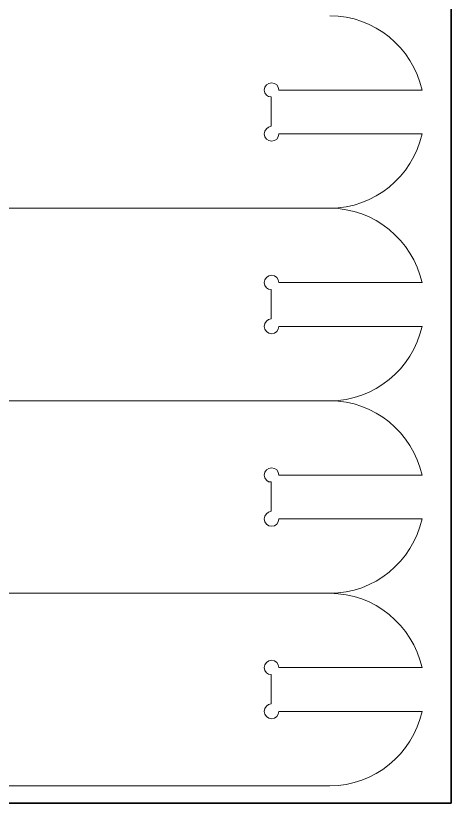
# Model space of a CAD drawing. Header units: inches. Extents: x 4400 to 4800, y 4100 to 4300.
# Drawn here: x 4770.2 to 4800, y 4100 to 4153.9 of the extents above; entities that cross this region are included whole.
import ezdxf

# ---------------------------------------------------------------- set-up
doc = ezdxf.new("R2010")
doc.units = ezdxf.units.IN
doc.header["$MEASUREMENT"] = 0
doc.layers.add('Capa 1', color=7, linetype='Continuous')

msp = doc.modelspace()

# ---------------------------------------------------------------- linework, layer by layer
at = {"layer": 'Capa 1', "color": 7, "lineweight": 35, "true_color": 0xffffff}
msp.add_lwpolyline([(4800, 4100), (4400, 4100), (4400, 4300), (4800, 4300), (4800, 4100)], dxfattribs=at)
at = {"layer": 'Capa 1', "color": 7, "lineweight": 9, "true_color": 0xffffff}
for points, knots in [([(4791.694, 4140.716), (4794.762, 4140.716), (4797.332, 4142.887), (4797.999, 4145.803), (4797.999, 4145.803), (4797.999, 4145.803), (4797.999, 4145.803), (4797.999, 4145.803), (4788.204, 4145.803), (4788.204, 4145.803), (4788.204, 4145.527), (4787.98, 4145.303), (4787.704, 4145.303), (4787.427, 4145.303), (4787.204, 4145.527), (4787.204, 4145.803), (4787.204, 4146.079), (4787.427, 4146.303), (4787.674, 4146.332), (4787.674, 4146.332), (4787.674, 4148.332), (4787.674, 4148.332), (4787.427, 4148.303), (4787.204, 4148.527), (4787.204, 4148.803), (4787.204, 4149.079), (4787.427, 4149.303), (4787.704, 4149.303), (4787.98, 4149.303), (4788.204, 4149.079), (4788.204, 4148.803), (4788.204, 4148.803), (4788.204, 4148.803), (4788.204, 4148.803), (4788.204, 4148.803), (4797.998, 4148.803), (4797.998, 4148.803), (4797.998, 4148.803), (4797.999, 4148.803), (4797.999, 4148.803), (4797.332, 4151.718), (4794.762, 4153.89), (4791.694, 4153.89)], [0, 0, 0, 0, 1, 1, 1, 2, 2, 2, 3, 3, 3, 4, 4, 4, 5, 5, 5, 6, 6, 6, 7, 7, 7, 8, 8, 8, 9, 9, 9, 10, 10, 10, 11, 11, 11, 12, 12, 12, 13, 13, 13, 14, 14, 14, 14]), ([(4748.999, 4140.716), (4748.999, 4140.716), (4706.305, 4140.716), (4706.305, 4140.716), (4703.237, 4140.716), (4700.667, 4138.544), (4700, 4135.629), (4700, 4135.629), (4700.001, 4135.628), (4700.001, 4135.628), (4700.001, 4135.628), (4709.793, 4135.628), (4709.793, 4135.628), (4709.793, 4135.628), (4709.793, 4135.628), (4709.793, 4135.628), (4709.793, 4135.905), (4710.017, 4136.128), (4710.293, 4136.128), (4710.57, 4136.128), (4710.793, 4135.905), (4710.793, 4135.628), (4710.793, 4135.352), (4710.57, 4135.128), (4710.334, 4135.128), (4710.334, 4135.128), (4710.334, 4133.128), (4710.334, 4133.128), (4710.57, 4133.128), (4710.793, 4132.905), (4710.793, 4132.628), (4710.793, 4132.352), (4710.57, 4132.128), (4710.293, 4132.128), (4710.017, 4132.128), (4709.793, 4132.352), (4709.793, 4132.628), (4709.793, 4132.628), (4700, 4132.628), (4700, 4132.628), (4700, 4132.628), (4700, 4132.628), (4700, 4132.628), (4700.667, 4129.713), (4703.237, 4127.541), (4706.305, 4127.541), (4706.305, 4127.541), (4748.999, 4127.541), (4748.999, 4127.541), (4748.999, 4127.541), (4791.694, 4127.541), (4791.694, 4127.541), (4794.762, 4127.541), (4797.332, 4129.713), (4797.999, 4132.628), (4797.999, 4132.628), (4797.999, 4132.629), (4797.999, 4132.629), (4797.999, 4132.629), (4788.204, 4132.629), (4788.204, 4132.629), (4788.204, 4132.352), (4787.98, 4132.129), (4787.704, 4132.129), (4787.427, 4132.129), (4787.204, 4132.352), (4787.204, 4132.629), (4787.204, 4132.905), (4787.427, 4133.129), (4787.674, 4133.158), (4787.674, 4133.158), (4787.674, 4135.158), (4787.674, 4135.158), (4787.427, 4135.129), (4787.204, 4135.352), (4787.204, 4135.629), (4787.204, 4135.905), (4787.427, 4136.129), (4787.704, 4136.129), (4787.98, 4136.129), (4788.204, 4135.905), (4788.204, 4135.629), (4788.204, 4135.629), (4788.204, 4135.629), (4788.204, 4135.629), (4788.204, 4135.629), (4797.998, 4135.629), (4797.998, 4135.629), (4797.998, 4135.629), (4797.999, 4135.629), (4797.999, 4135.629), (4797.332, 4138.544), (4794.762, 4140.716), (4791.694, 4140.716), (4791.694, 4140.716), (4748.999, 4140.716), (4748.999, 4140.716)], [0, 0, 0, 0, 1, 1, 1, 2, 2, 2, 3, 3, 3, 4, 4, 4, 5, 5, 5, 6, 6, 6, 7, 7, 7, 8, 8, 8, 9, 9, 9, 10, 10, 10, 11, 11, 11, 12, 12, 12, 13, 13, 13, 14, 14, 14, 15, 15, 15, 16, 16, 16, 17, 17, 17, 18, 18, 18, 19, 19, 19, 20, 20, 20, 21, 21, 21, 22, 22, 22, 23, 23, 23, 24, 24, 24, 25, 25, 25, 26, 26, 26, 27, 27, 27, 28, 28, 28, 29, 29, 29, 30, 30, 30, 31, 31, 31, 32, 32, 32, 32]), ([(4791.694, 4114.367), (4794.762, 4114.367), (4797.332, 4116.539), (4797.999, 4119.454), (4797.999, 4119.454), (4797.999, 4119.454), (4797.999, 4119.454), (4797.999, 4119.454), (4788.204, 4119.454), (4788.204, 4119.454), (4788.204, 4119.178), (4787.98, 4118.954), (4787.704, 4118.954), (4787.427, 4118.954), (4787.204, 4119.178), (4787.204, 4119.454), (4787.204, 4119.73), (4787.427, 4119.954), (4787.674, 4119.984), (4787.674, 4119.984), (4787.674, 4121.984), (4787.674, 4121.984), (4787.427, 4121.954), (4787.204, 4122.178), (4787.204, 4122.454), (4787.204, 4122.73), (4787.427, 4122.954), (4787.704, 4122.954), (4787.98, 4122.954), (4788.204, 4122.73), (4788.204, 4122.454), (4788.204, 4122.454), (4788.204, 4122.454), (4788.204, 4122.454), (4788.204, 4122.454), (4797.998, 4122.454), (4797.998, 4122.454), (4797.998, 4122.454), (4797.999, 4122.454), (4797.999, 4122.454), (4797.332, 4125.369), (4794.762, 4127.541), (4791.694, 4127.541)], [0, 0, 0, 0, 1, 1, 1, 2, 2, 2, 3, 3, 3, 4, 4, 4, 5, 5, 5, 6, 6, 6, 7, 7, 7, 8, 8, 8, 9, 9, 9, 10, 10, 10, 11, 11, 11, 12, 12, 12, 13, 13, 13, 14, 14, 14, 14]), ([(4748.999, 4114.367), (4748.999, 4114.367), (4706.305, 4114.367), (4706.305, 4114.367), (4703.237, 4114.367), (4700.667, 4112.195), (4700, 4109.28), (4700, 4109.28), (4700.001, 4109.28), (4700.001, 4109.28), (4700.001, 4109.28), (4709.793, 4109.28), (4709.793, 4109.28), (4709.793, 4109.28), (4709.793, 4109.28), (4709.793, 4109.28), (4709.793, 4109.556), (4710.017, 4109.78), (4710.293, 4109.78), (4710.57, 4109.78), (4710.793, 4109.556), (4710.793, 4109.28), (4710.793, 4109.004), (4710.57, 4108.78), (4710.334, 4108.78), (4710.334, 4108.78), (4710.334, 4106.78), (4710.334, 4106.78), (4710.57, 4106.78), (4710.793, 4106.556), (4710.793, 4106.28), (4710.793, 4106.004), (4710.57, 4105.78), (4710.293, 4105.78), (4710.017, 4105.78), (4709.793, 4106.004), (4709.793, 4106.28), (4709.793, 4106.28), (4700, 4106.28), (4700, 4106.28), (4700, 4106.28), (4700, 4106.28), (4700, 4106.28), (4700.667, 4103.365), (4703.237, 4101.193), (4706.305, 4101.193), (4706.305, 4101.193), (4748.999, 4101.193), (4748.999, 4101.193), (4748.999, 4101.193), (4791.694, 4101.193), (4791.694, 4101.193), (4794.762, 4101.193), (4797.332, 4103.365), (4797.999, 4106.28), (4797.999, 4106.28), (4797.999, 4106.28), (4797.999, 4106.28), (4797.999, 4106.28), (4788.204, 4106.28), (4788.204, 4106.28), (4788.204, 4106.004), (4787.98, 4105.78), (4787.704, 4105.78), (4787.427, 4105.78), (4787.204, 4106.004), (4787.204, 4106.28), (4787.204, 4106.556), (4787.427, 4106.78), (4787.674, 4106.81), (4787.674, 4106.81), (4787.674, 4108.81), (4787.674, 4108.81), (4787.427, 4108.78), (4787.204, 4109.004), (4787.204, 4109.28), (4787.204, 4109.556), (4787.427, 4109.78), (4787.704, 4109.78), (4787.98, 4109.78), (4788.204, 4109.556), (4788.204, 4109.28), (4788.204, 4109.28), (4788.204, 4109.28), (4788.204, 4109.28), (4788.204, 4109.28), (4797.998, 4109.28), (4797.998, 4109.28), (4797.998, 4109.28), (4797.999, 4109.28), (4797.999, 4109.28), (4797.332, 4112.195), (4794.762, 4114.367), (4791.694, 4114.367), (4791.694, 4114.367), (4748.999, 4114.367), (4748.999, 4114.367)], [0, 0, 0, 0, 1, 1, 1, 2, 2, 2, 3, 3, 3, 4, 4, 4, 5, 5, 5, 6, 6, 6, 7, 7, 7, 8, 8, 8, 9, 9, 9, 10, 10, 10, 11, 11, 11, 12, 12, 12, 13, 13, 13, 14, 14, 14, 15, 15, 15, 16, 16, 16, 17, 17, 17, 18, 18, 18, 19, 19, 19, 20, 20, 20, 21, 21, 21, 22, 22, 22, 23, 23, 23, 24, 24, 24, 25, 25, 25, 26, 26, 26, 27, 27, 27, 28, 28, 28, 29, 29, 29, 30, 30, 30, 31, 31, 31, 32, 32, 32, 32])]:
    msp.add_open_spline(points, degree=3, knots=knots, dxfattribs=at)

doc.saveas('drawing.dxf')
